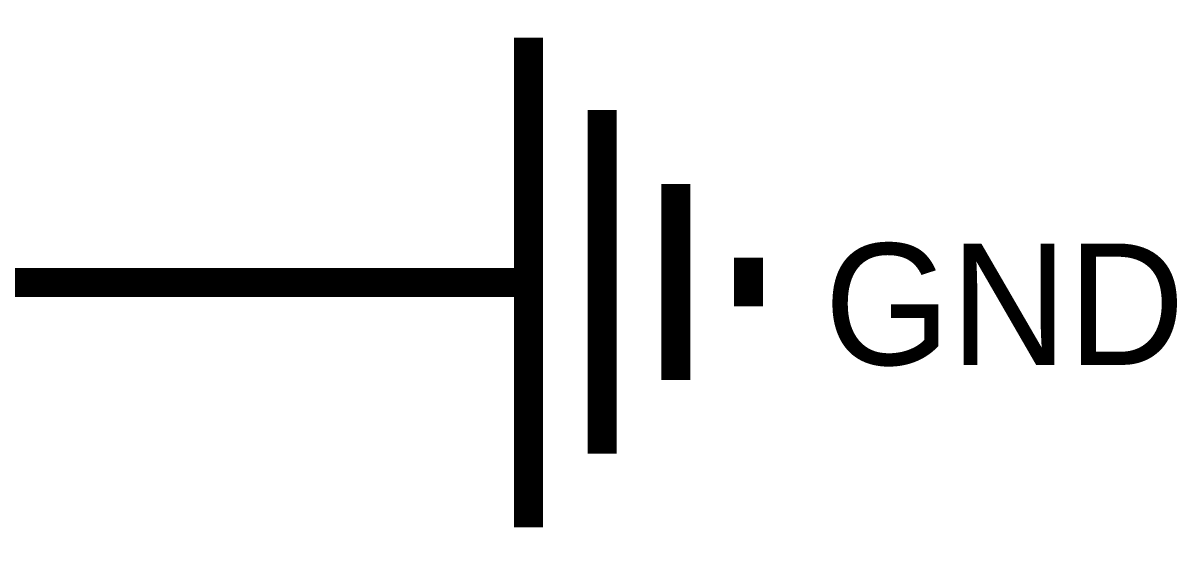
# Model space of a CAD drawing. Header units: millimetres. Extents: x 0 to 394, y 0 to 282.
# Drawn here: x 206.6 to 218.57, y 147.67 to 153.05 of the extents above; entities that cross this region are included whole.
import ezdxf

# ---------------------------------------------------------------- set-up
doc = ezdxf.new("R2010")
doc.units = ezdxf.units.MM
doc.layers.add('Sheet', color=255, linetype='Continuous')

msp = doc.modelspace()

# ---------------------------------------------------------------- linework, layer by layer
at = {"layer": 'Sheet', "const_width": 0.3}
for points in [[(211.843, 152.897), (211.843, 147.821)], [(212.607, 152.145), (212.607, 148.585)], [(213.37, 151.381), (213.37, 149.348)], [(214.123, 150.617), (214.123, 150.112)], [(209.305, 150.359), (204.734, 150.359), (200.32, 150.359), (200.32, 150.157)], [(209.305, 150.359), (211.843, 150.359)]]:
    msp.add_lwpolyline(points, dxfattribs=at)

# ---------------------------------------------------------------- texts
at = {"layer": 'Sheet'}
msp.add_text('GND', height=1.2579, dxfattribs=at).set_placement((214.909, 149.505))

doc.saveas('drawing.dxf')
